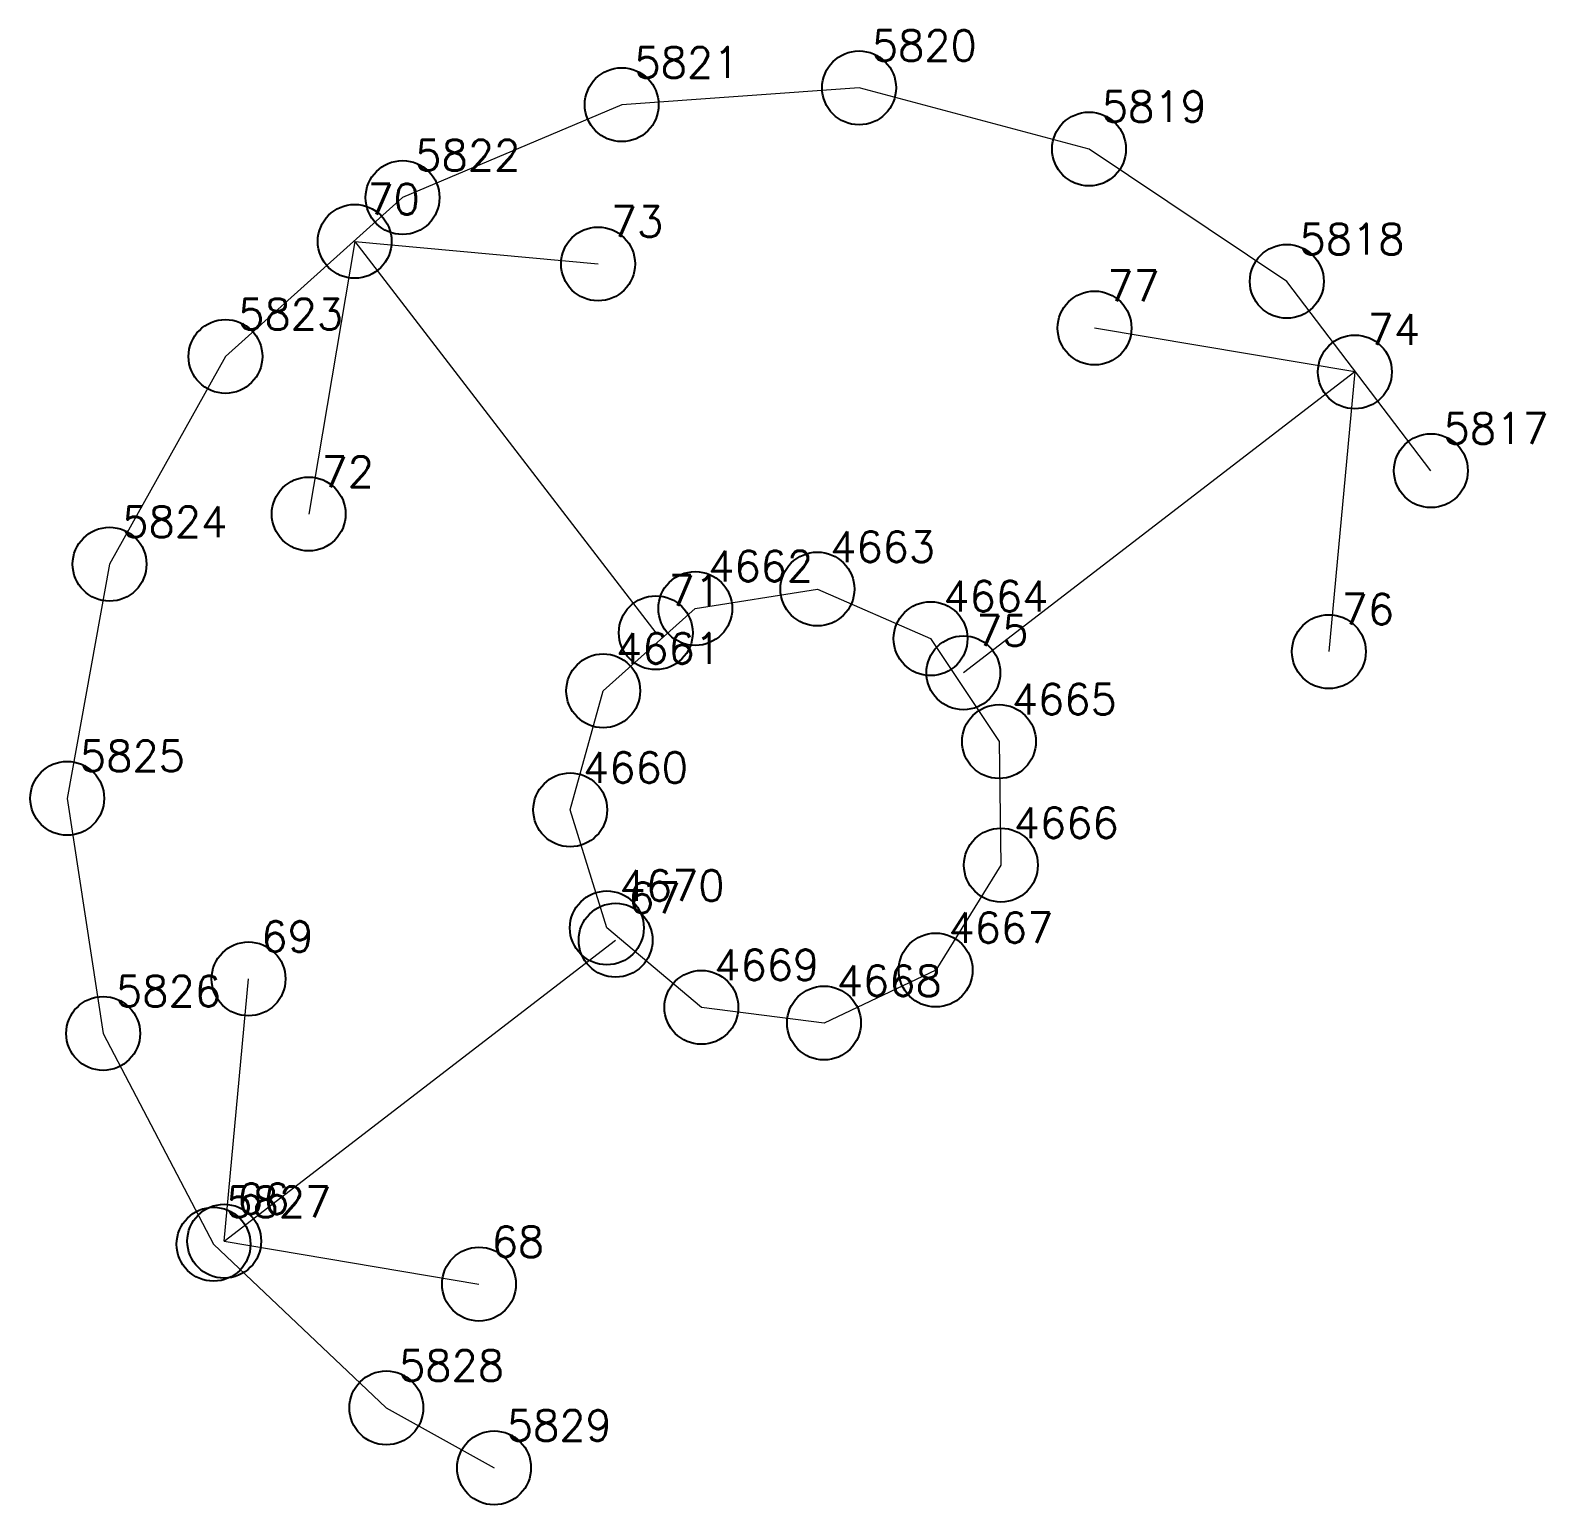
# Model space of a CAD drawing. Extents: x 1391501 to 1398271, y 354915 to 360782.
# Drawn here: x 1392138.15 to 1392153.53, y 356461.22 to 356476.2 of the extents above; entities that cross this region are included whole.
import ezdxf

# ---------------------------------------------------------------- set-up
doc = ezdxf.new("R2010")
doc.units = 0
doc.header["$PDMODE"] = 33
doc.header["$PDSIZE"] = 0.75
doc.layers.add('12 - ценные элементы визуального восприятия территории', color=7, linetype='Continuous')
doc.styles.get("Standard").update_dxf_attribs({"font": 'simplex.shx'})

msp = doc.modelspace()

# ---------------------------------------------------------------- linework, layer by layer
for p in [(1392146.146, 356470.521), (1392144.906, 356470.323), (1392147.295, 356470.017), (1392143.971, 356469.487), (1392147.99, 356468.972), (1392143.636, 356468.278), (1392148.009, 356467.717), (1392144.008, 356467.079), (1392147.347, 356466.651), (1392144.968, 356466.272), (1392146.213, 356466.113)]:
    msp.add_point(p)
at = {"layer": '12 - ценные элементы визуального восприятия территории', "color": 7, "lineweight": 20}
for points in [[(1392152.375, 356471.723), (1392150.912, 356473.646), (1392148.904, 356474.99), (1392146.569, 356475.611), (1392144.159, 356475.44), (1392141.934, 356474.497), (1392140.136, 356472.883), (1392138.959, 356470.773), (1392138.529, 356468.395), (1392138.894, 356466.007), (1392140.015, 356463.866), (1392141.769, 356462.204), (1392142.863, 356461.595)], [(1392141.448, 356474.052), (1392140.981, 356471.283)], [(1392141.448, 356474.052), (1392144.505, 356470.077)], [(1392141.448, 356474.052), (1392143.919, 356473.823)], [(1392151.603, 356472.726), (1392148.96, 356473.172)], [(1392151.603, 356472.726), (1392147.628, 356469.67)], [(1392151.603, 356472.726), (1392151.339, 356469.885)], [(1392140.123, 356463.897), (1392144.097, 356466.954)], [(1392140.123, 356463.897), (1392140.37, 356466.561)], [(1392140.123, 356463.897), (1392142.71, 356463.461)]]:
    msp.add_lwpolyline(points, dxfattribs=at)
msp.add_lwpolyline([(1392143.636, 356468.278), (1392143.971, 356469.487), (1392144.906, 356470.323), (1392146.146, 356470.521), (1392147.295, 356470.017), (1392147.99, 356468.972), (1392148.009, 356467.717), (1392147.347, 356466.651), (1392146.213, 356466.113), (1392144.968, 356466.272), (1392144.008, 356467.079), (1392143.636, 356468.278)], close=True, dxfattribs=at)
at = {"layer": '12 - ценные элементы визуального восприятия территории'}
for p in [(1392146.569, 356475.611), (1392144.159, 356475.44), (1392148.904, 356474.99), (1392141.934, 356474.497), (1392141.448, 356474.052), (1392143.919, 356473.823), (1392150.912, 356473.646), (1392148.96, 356473.172), (1392140.136, 356472.883), (1392151.603, 356472.726), (1392152.375, 356471.723), (1392140.981, 356471.283), (1392138.959, 356470.773), (1392144.505, 356470.077), (1392151.339, 356469.885), (1392147.628, 356469.67), (1392138.529, 356468.395), (1392144.097, 356466.954), (1392140.37, 356466.561), (1392138.894, 356466.007), (1392140.015, 356463.866), (1392140.123, 356463.897), (1392142.71, 356463.461), (1392141.769, 356462.204), (1392142.863, 356461.595)]:
    msp.add_point(p, dxfattribs=at)

# ---------------------------------------------------------------- texts
at = {"color": 7}
for s, p in [('4663', (1392146.275, 356470.795)), ('4662', (1392145.036, 356470.598)), ('4664', (1392147.424, 356470.292)), ('4661', (1392144.1, 356469.762)), ('4665', (1392148.119, 356469.246)), ('4660', (1392143.765, 356468.552)), ('4666', (1392148.138, 356467.992)), ('4670', (1392144.137, 356467.354)), ('4667', (1392147.476, 356466.926)), ('4669', (1392145.098, 356466.547)), ('4668', (1392146.342, 356466.387))]:
    msp.add_text(s, height=0.3111, dxfattribs=at).set_placement(p)
at = {"layer": '12 - ценные элементы визуального восприятия территории', "color": 7}
for s, p in [('5820', (1392146.698, 356475.885)), ('5821', (1392144.288, 356475.714)), ('5819', (1392149.033, 356475.265)), ('5822', (1392142.063, 356474.771)), ('70', (1392141.577, 356474.326)), ('73', (1392144.048, 356474.097)), ('5818', (1392151.041, 356473.92)), ('77', (1392149.089, 356473.446)), ('5823', (1392140.265, 356473.157)), ('74', (1392151.732, 356473.001)), ('5817', (1392152.504, 356471.997)), ('72', (1392141.11, 356471.557)), ('5824', (1392139.088, 356471.048)), ('71', (1392144.634, 356470.352)), ('76', (1392151.468, 356470.16)), ('75', (1392147.757, 356469.944)), ('5825', (1392138.658, 356468.67)), ('67', (1392144.226, 356467.229)), ('69', (1392140.499, 356466.835)), ('5826', (1392139.024, 356466.281)), ('5827', (1392140.144, 356464.141)), ('66', (1392140.252, 356464.172)), ('68', (1392142.839, 356463.736)), ('5828', (1392141.898, 356462.479)), ('5829', (1392142.992, 356461.87))]:
    msp.add_text(s, height=0.3111, dxfattribs=at).set_placement(p)

doc.saveas('drawing.dxf')
